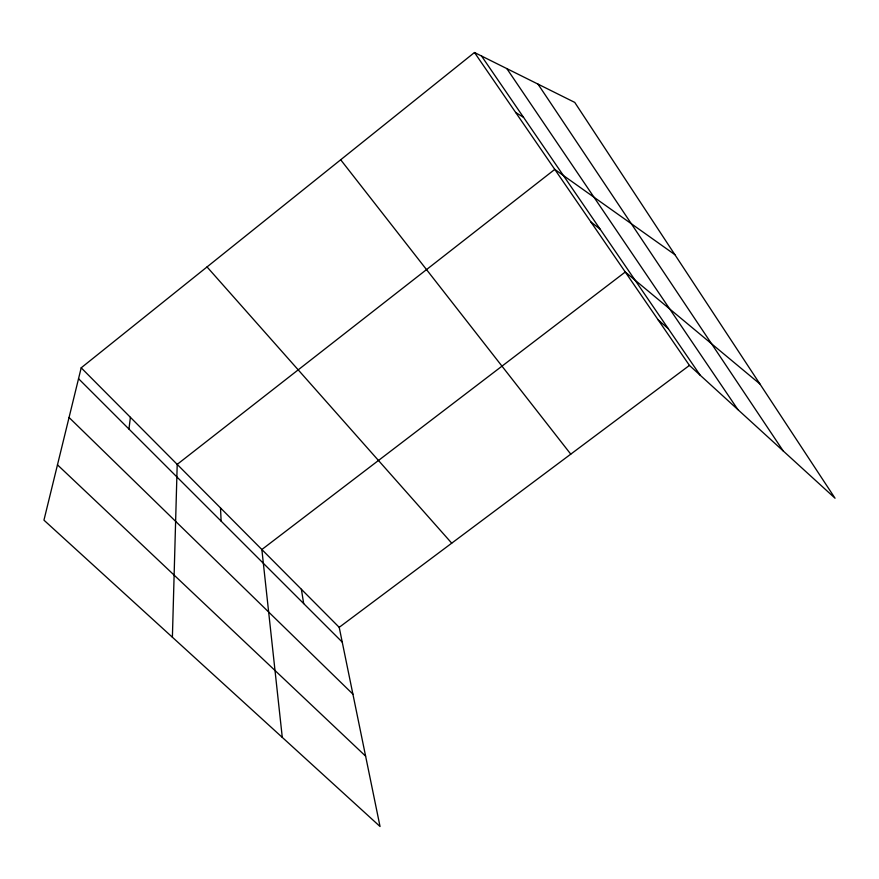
<?xml version="1.0" encoding="UTF-8"?>
<svg xmlns="http://www.w3.org/2000/svg" width="879" height="879" viewBox="0 0 879 879"><rect width="100%" height="100%" fill="white"/><g stroke="black" fill="none" stroke-linecap="round" stroke-linejoin="round"><path stroke-width="1.32" d="M172.394 637.231L177.206 464.376L554.781 169.394L674.874 254.657M128.949 429.051L130.4 417.305M81.198 367.818L43.95 520.159L380.036 826.491L339.206 627.32L81.198 367.818L474.484 52.509L574.745 102.403L835.05 498.228L689.433 365.411L474.484 52.509M339.206 627.32L689.433 365.411M515.676 112.479L523.543 117.346M590.875 221.937L600.082 229.1M759.895 383.947L625.266 272.007L261.854 549.529L282.28 737.382M658.085 319.78L668.348 328.768M57.476 464.848L365.609 756.138M69.056 417.492L352.908 694.146M78.539 378.684L342.239 642.109M207.037 266.93L451.729 543.178M340.689 159.78L570.768 454.157M481.538 56.025L700.134 375.168M506.831 68.606L737.92 409.636M537.981 84.109L783.233 450.971M301.376 589.282L303.684 603.598M220.508 507.93L221.123 521.126"/></g></svg>
